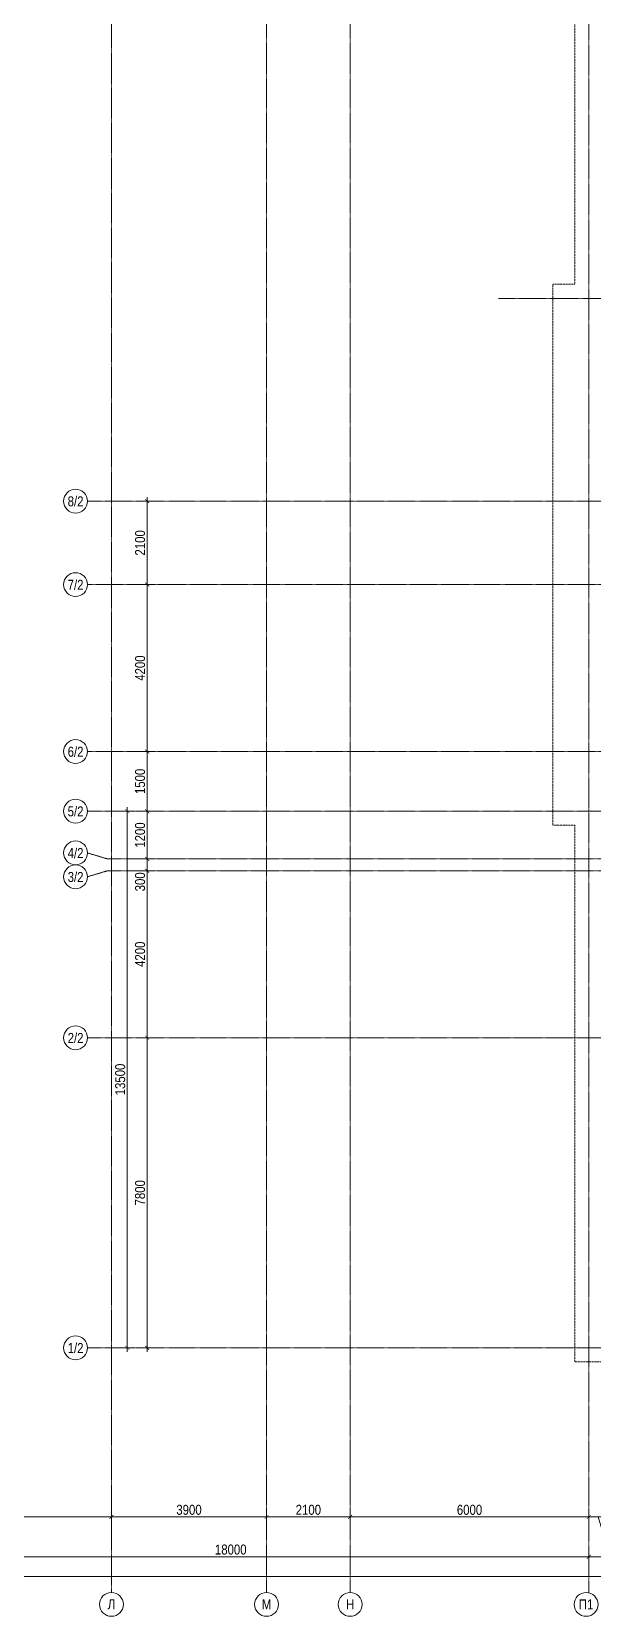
# Model space of a CAD drawing. Header units: millimetres. Extents: x -328335 to 1213373, y -208171 to 164144.
# Drawn here: x 31598 to 45710, y -6755 to 33110 of the extents above; entities that cross this region are included whole.
import ezdxf
from ezdxf import colors
from ezdxf.entities.mleader import LeaderData, LeaderLine
from ezdxf.enums import TextEntityAlignment as Align
from ezdxf.math import Vec2, Vec3

# ---------------------------------------------------------------- set-up
doc = ezdxf.new("R2010")
doc.units = ezdxf.units.MM
doc.header["$LTSCALE"] = 0.5
doc.linetypes.add('CENTER', pattern=[50.8, 31.75, -6.35, 6.35, -6.35])
doc.linetypes.add('DASHED', pattern=[19.05, 12.7, -6.35])
doc.layers.get('Defpoints').update_dxf_attribs({"color": 140})
doc.layers.add('АР_Делит', color=120, linetype='Continuous', lineweight=0, plot=False)
doc.layers.add('АЦ_Выноски', color=7, linetype='Continuous', lineweight=5)
doc.layers.add('РД_Оси_размер', color=8, linetype='Continuous', lineweight=0)
doc.layers.add('РД_Оси_100', color=7, linetype='Continuous', lineweight=0, true_color=0x525252)
doc.styles.add('style1', font='ARIALN.TTF')
doc.styles.add('ккк', font='isocpeur.ttf', dxfattribs={"width": 0.85, "oblique": 15})
doc.dimstyles.new('Dim100_ареал', dxfattribs={"dimscale": 100, "dimtxt": 2.5, "dimasz": 1, "dimexe": 1, "dimexo": 1, "dimgap": 0.5, "dimtad": 1, "dimzin": 12, "dimdsep": 46, "dimtxsty": 'style1', "dimblk": 'ARCHTICK', "dimcen": 1, "dimdle": 1, "dimaunit": 1, "dimadec": 0, "dimazin": 3, "dimtfac": 1, "dimtmove": 1, "dimatfit": 3, "dimldrblk": 'OPEN30', "dimfxl": 2, "dimfxlon": 1, "dimtolj": 1, "dimtzin": 0, "dimlwd": 5, "dimlwe": 5, "dimarcsym": 0})

# ---------------------------------------------------------------- blocks, each defined once
blk = doc.blocks.new('A-iden')
at = {"linetype": 'Continuous', "lineweight": 5}
blk.add_circle((0, -4), 3, dxfattribs=at)
at = {"color": 0, "linetype": 'Continuous', "lineweight": 20, "style": 'ккк', "width": 0.85}
blk.add_attdef('ID', text='', height=4, dxfattribs=at).set_placement((0.31, -3.85), align=Align.MIDDLE_CENTER)
blk = doc.blocks.new('_ArchTick')
at = {"color": 0, "linetype": 'ByBlock', "const_width": 0.15}
blk.add_lwpolyline([(-0.5, -0.5), (0.5, 0.5)], dxfattribs=at)
blk = doc.blocks.new('*D273')
at = {"layer": 'Defpoints', "color": 0, "transparency": 16777216}
for p in [(28500, -3255), (33600, -3255), (33600, -4255)]:
    blk.add_point(p, dxfattribs=at)
at = {"layer": 'РД_Оси_размер', "color": 0, "lineweight": 5, "transparency": 16777216}
for p, q in [((28400, -4255), (33700, -4255)), ((28500, -4055), (28500, -4355)), ((33600, -4055), (33600, -4355))]:
    blk.add_line(p, q, dxfattribs=at)
at = {"layer": 'РД_Оси_размер', "color": 0, "lineweight": 5, "transparency": 16777216, "xscale": 100, "yscale": 100, "zscale": 100, "rotation": 180}
blk.add_blockref('_ArchTick', (28500, -4255), dxfattribs=at)
at = {"layer": 'РД_Оси_размер', "color": 0, "lineweight": 5, "transparency": 16777216, "xscale": 100, "yscale": 100, "zscale": 100}
blk.add_blockref('_ArchTick', (33600, -4255), dxfattribs=at)
at = {"layer": 'РД_Оси_размер', "color": 0, "transparency": 16777216, "insert": (31050, -4077), "char_height": 250, "attachment_point": 5, "style": 'style1'}
blk.add_mtext('\\A1;5100', dxfattribs=at)
blk = doc.blocks.new('_Open30')
at = {"color": 0, "linetype": 'ByBlock', "lineweight": -2}
for p, q in [((-1, 0.27), (0, 0)), ((0, 0), (-1, -0.27)), ((0, 0), (-1, 0))]:
    blk.add_line(p, q, dxfattribs=at)
blk = doc.blocks.new('*D274')
at = {"layer": 'Defpoints', "color": 0, "transparency": 16777216}
for p in [(33600, -3255), (37500, -3255), (37500, -4255)]:
    blk.add_point(p, dxfattribs=at)
at = {"layer": 'РД_Оси_размер', "color": 0, "lineweight": 5, "transparency": 16777216}
for p, q in [((33500, -4255), (37600, -4255)), ((33600, -4055), (33600, -4355)), ((37500, -4055), (37500, -4355))]:
    blk.add_line(p, q, dxfattribs=at)
at = {"layer": 'РД_Оси_размер', "color": 0, "lineweight": 5, "transparency": 16777216, "xscale": 100, "yscale": 100, "zscale": 100, "rotation": 180}
blk.add_blockref('_ArchTick', (33600, -4255), dxfattribs=at)
at = {"layer": 'РД_Оси_размер', "color": 0, "lineweight": 5, "transparency": 16777216, "xscale": 100, "yscale": 100, "zscale": 100}
blk.add_blockref('_ArchTick', (37500, -4255), dxfattribs=at)
at = {"layer": 'РД_Оси_размер', "color": 0, "transparency": 16777216, "insert": (35550, -4077), "char_height": 250, "attachment_point": 5, "style": 'style1'}
blk.add_mtext('\\A1;3900', dxfattribs=at)
blk = doc.blocks.new('*D275')
at = {"layer": 'Defpoints', "color": 0, "transparency": 16777216}
for p in [(37500, -3255), (39600, -3255), (39600, -4255)]:
    blk.add_point(p, dxfattribs=at)
at = {"layer": 'РД_Оси_размер', "color": 0, "lineweight": 5, "transparency": 16777216}
for p, q in [((37400, -4255), (39700, -4255)), ((37500, -4055), (37500, -4355)), ((39600, -4055), (39600, -4355))]:
    blk.add_line(p, q, dxfattribs=at)
at = {"layer": 'РД_Оси_размер', "color": 0, "lineweight": 5, "transparency": 16777216, "xscale": 100, "yscale": 100, "zscale": 100, "rotation": 180}
blk.add_blockref('_ArchTick', (37500, -4255), dxfattribs=at)
at = {"layer": 'РД_Оси_размер', "color": 0, "lineweight": 5, "transparency": 16777216, "xscale": 100, "yscale": 100, "zscale": 100}
blk.add_blockref('_ArchTick', (39600, -4255), dxfattribs=at)
at = {"layer": 'РД_Оси_размер', "color": 0, "transparency": 16777216, "insert": (38550, -4077), "char_height": 250, "attachment_point": 5, "style": 'style1'}
blk.add_mtext('\\A1;2100', dxfattribs=at)
blk = doc.blocks.new('*D276')
at = {"layer": 'Defpoints', "color": 0, "transparency": 16777216}
for p in [(39600, -3255), (45600, -3255), (45600, -4255)]:
    blk.add_point(p, dxfattribs=at)
at = {"layer": 'РД_Оси_размер', "color": 0, "lineweight": 5, "transparency": 16777216}
for p, q in [((39500, -4255), (45700, -4255)), ((39600, -4055), (39600, -4355)), ((45600, -4055), (45600, -4355))]:
    blk.add_line(p, q, dxfattribs=at)
at = {"layer": 'РД_Оси_размер', "color": 0, "lineweight": 5, "transparency": 16777216, "xscale": 100, "yscale": 100, "zscale": 100, "rotation": 180}
blk.add_blockref('_ArchTick', (39600, -4255), dxfattribs=at)
at = {"layer": 'РД_Оси_размер', "color": 0, "lineweight": 5, "transparency": 16777216, "xscale": 100, "yscale": 100, "zscale": 100}
blk.add_blockref('_ArchTick', (45600, -4255), dxfattribs=at)
at = {"layer": 'РД_Оси_размер', "color": 0, "transparency": 16777216, "insert": (42600, -4077), "char_height": 250, "attachment_point": 5, "style": 'style1'}
blk.add_mtext('\\A1;6000', dxfattribs=at)
blk = doc.blocks.new('*D277')
at = {"layer": 'Defpoints', "color": 0, "transparency": 16777216}
for p in [(45600, -3255), (46060, -3255), (46060, -4255)]:
    blk.add_point(p, dxfattribs=at)
at = {"layer": 'РД_Оси_размер', "color": 0, "lineweight": 5, "transparency": 16777216}
for p, q in [((45500, -4255), (46160, -4255)), ((45600, -4055), (45600, -4355)), ((45830, -4255), (45997, -4813)), ((46060, -4055), (46060, -4355)), ((45997, -4813), (46558, -4813))]:
    blk.add_line(p, q, dxfattribs=at)
at = {"layer": 'РД_Оси_размер', "color": 0, "lineweight": 5, "transparency": 16777216, "xscale": 100, "yscale": 100, "zscale": 100, "rotation": 180}
blk.add_blockref('_ArchTick', (45600, -4255), dxfattribs=at)
at = {"layer": 'РД_Оси_размер', "color": 0, "lineweight": 5, "transparency": 16777216, "xscale": 100, "yscale": 100, "zscale": 100}
blk.add_blockref('_ArchTick', (46060, -4255), dxfattribs=at)
at = {"layer": 'РД_Оси_размер', "color": 0, "transparency": 16777216, "insert": (46278, -4635), "char_height": 250, "attachment_point": 5, "style": 'style1'}
blk.add_mtext('\\A1;460', dxfattribs=at)
blk = doc.blocks.new('*D30')
at = {"layer": 'Defpoints', "color": 0, "transparency": 16777216}
for p in [(0, -3255), (114600, -3255), (114600, -5755)]:
    blk.add_point(p, dxfattribs=at)
at = {"layer": 'РД_Оси_размер', "color": 0, "lineweight": 5, "transparency": 16777216}
for p, q in [((0, -5555), (0, -5855)), ((114600, -5555), (114600, -5855)), ((-100, -5755), (114700, -5755))]:
    blk.add_line(p, q, dxfattribs=at)
at = {"layer": 'РД_Оси_размер', "color": 0, "lineweight": 5, "transparency": 16777216, "xscale": 100, "yscale": 100, "zscale": 100, "rotation": 180}
blk.add_blockref('_ArchTick', (0, -5755), dxfattribs=at)
at = {"layer": 'РД_Оси_размер', "color": 0, "lineweight": 5, "transparency": 16777216, "xscale": 100, "yscale": 100, "zscale": 100}
blk.add_blockref('_ArchTick', (114600, -5755), dxfattribs=at)
at = {"layer": 'РД_Оси_размер', "color": 0, "transparency": 16777216, "insert": (57300, -5577), "char_height": 250, "attachment_point": 5, "style": 'style1'}
blk.add_mtext('\\A1;114600', dxfattribs=at)
blk = doc.blocks.new('*D43')
at = {"layer": 'Defpoints', "color": 0, "transparency": 16777216}
for p in [(34000, 13500), (37500, 13500), (37500, 0)]:
    blk.add_point(p, dxfattribs=at)
at = {"layer": 'РД_Оси_размер', "color": 0, "lineweight": 5, "transparency": 16777216}
for p, q in [((34000, -100), (34000, 13600)), ((34200, 13500), (33900, 13500)), ((34200, 0), (33900, 0))]:
    blk.add_line(p, q, dxfattribs=at)
at = {"layer": 'РД_Оси_размер', "color": 0, "lineweight": 5, "transparency": 16777216, "xscale": 100, "yscale": 100, "zscale": 100}
for p, rotation in [((34000, 13500), 90), ((34000, 0), 270)]:
    blk.add_blockref('_ArchTick', p, dxfattribs=dict(at, rotation=rotation))
at = {"layer": 'РД_Оси_размер', "color": 0, "transparency": 16777216, "insert": (33822, 6750), "char_height": 250, "attachment_point": 5, "rotation": 90, "style": 'style1'}
blk.add_mtext('\\A1;13500', dxfattribs=at)
blk = doc.blocks.new('*D439')
at = {"layer": 'Defpoints', "color": 0, "transparency": 16777216}
for p in [(36000, 21300), (34500, 19200), (36000, 19200)]:
    blk.add_point(p, dxfattribs=at)
at = {"layer": 'РД_Оси_размер', "color": 0, "lineweight": 5, "transparency": 16777216}
for p, q in [((34700, 21300), (34400, 21300)), ((34500, 21400), (34500, 19100)), ((34700, 19200), (34400, 19200))]:
    blk.add_line(p, q, dxfattribs=at)
at = {"layer": 'РД_Оси_размер', "color": 0, "lineweight": 5, "transparency": 16777216, "xscale": 100, "yscale": 100, "zscale": 100}
for p, rotation in [((34500, 21300), 90), ((34500, 19200), 270)]:
    blk.add_blockref('_ArchTick', p, dxfattribs=dict(at, rotation=rotation))
at = {"layer": 'РД_Оси_размер', "color": 0, "transparency": 16777216, "insert": (34322, 20250), "char_height": 250, "attachment_point": 5, "rotation": 90, "style": 'style1'}
blk.add_mtext('\\A1;2100', dxfattribs=at)
blk = doc.blocks.new('*D44')
at = {"layer": 'Defpoints', "color": 0, "transparency": 16777216}
for p in [(36000, 19200), (34500, 15000), (36000, 15000)]:
    blk.add_point(p, dxfattribs=at)
at = {"layer": 'РД_Оси_размер', "color": 0, "lineweight": 5, "transparency": 16777216}
for p, q in [((34700, 19200), (34400, 19200)), ((34500, 19300), (34500, 14900)), ((34700, 15000), (34400, 15000))]:
    blk.add_line(p, q, dxfattribs=at)
at = {"layer": 'РД_Оси_размер', "color": 0, "lineweight": 5, "transparency": 16777216, "xscale": 100, "yscale": 100, "zscale": 100}
for p, rotation in [((34500, 19200), 90), ((34500, 15000), 270)]:
    blk.add_blockref('_ArchTick', p, dxfattribs=dict(at, rotation=rotation))
at = {"layer": 'РД_Оси_размер', "color": 0, "transparency": 16777216, "insert": (34322, 17100), "char_height": 250, "attachment_point": 5, "rotation": 90, "style": 'style1'}
blk.add_mtext('\\A1;4200', dxfattribs=at)
blk = doc.blocks.new('*D440')
at = {"layer": 'Defpoints', "color": 0, "transparency": 16777216}
for p in [(36000, 15000), (34500, 13500), (36000, 13500)]:
    blk.add_point(p, dxfattribs=at)
at = {"layer": 'РД_Оси_размер', "color": 0, "lineweight": 5, "transparency": 16777216}
for p, q in [((34700, 15000), (34400, 15000)), ((34500, 15100), (34500, 13400)), ((34700, 13500), (34400, 13500))]:
    blk.add_line(p, q, dxfattribs=at)
at = {"layer": 'РД_Оси_размер', "color": 0, "lineweight": 5, "transparency": 16777216, "xscale": 100, "yscale": 100, "zscale": 100}
for p, rotation in [((34500, 15000), 90), ((34500, 13500), 270)]:
    blk.add_blockref('_ArchTick', p, dxfattribs=dict(at, rotation=rotation))
at = {"layer": 'РД_Оси_размер', "color": 0, "transparency": 16777216, "insert": (34322, 14250), "char_height": 250, "attachment_point": 5, "rotation": 90, "style": 'style1'}
blk.add_mtext('\\A1;1500', dxfattribs=at)
blk = doc.blocks.new('*D441')
at = {"layer": 'Defpoints', "color": 0, "transparency": 16777216}
for p in [(36000, 13500), (34500, 12300), (36000, 12300)]:
    blk.add_point(p, dxfattribs=at)
at = {"layer": 'РД_Оси_размер', "color": 0, "lineweight": 5, "transparency": 16777216}
for p, q in [((34500, 13600), (34500, 12200)), ((34700, 13500), (34400, 13500)), ((34700, 12300), (34400, 12300))]:
    blk.add_line(p, q, dxfattribs=at)
at = {"layer": 'РД_Оси_размер', "color": 0, "lineweight": 5, "transparency": 16777216, "xscale": 100, "yscale": 100, "zscale": 100}
for p, rotation in [((34500, 13500), 90), ((34500, 12300), 270)]:
    blk.add_blockref('_ArchTick', p, dxfattribs=dict(at, rotation=rotation))
at = {"layer": 'РД_Оси_размер', "color": 0, "transparency": 16777216, "insert": (34322, 12900), "char_height": 250, "attachment_point": 5, "rotation": 90, "style": 'style1'}
blk.add_mtext('\\A1;1200', dxfattribs=at)
blk = doc.blocks.new('*D442')
at = {"layer": 'Defpoints', "color": 0, "transparency": 16777216}
for p in [(34500, 12000), (36000, 12300), (36000, 12000)]:
    blk.add_point(p, dxfattribs=at)
at = {"layer": 'РД_Оси_размер', "color": 0, "lineweight": 5, "transparency": 16777216}
for p, q in [((34500, 12400), (34500, 11900)), ((34700, 12300), (34400, 12300)), ((34700, 12000), (34400, 12000))]:
    blk.add_line(p, q, dxfattribs=at)
at = {"layer": 'РД_Оси_размер', "color": 0, "lineweight": 5, "transparency": 16777216, "xscale": 100, "yscale": 100, "zscale": 100}
for p, rotation in [((34500, 12300), 90), ((34500, 12000), 270)]:
    blk.add_blockref('_ArchTick', p, dxfattribs=dict(at, rotation=rotation))
at = {"layer": 'РД_Оси_размер', "color": 0, "transparency": 16777216, "insert": (34322, 11723), "char_height": 250, "attachment_point": 5, "rotation": 90, "style": 'style1'}
blk.add_mtext('\\A1;300', dxfattribs=at)
blk = doc.blocks.new('*D443')
at = {"layer": 'Defpoints', "color": 0, "transparency": 16777216}
for p in [(36000, 12000), (34500, 7800), (36000, 7800)]:
    blk.add_point(p, dxfattribs=at)
at = {"layer": 'РД_Оси_размер', "color": 0, "lineweight": 5, "transparency": 16777216}
for p, q in [((34700, 12000), (34400, 12000)), ((34500, 12100), (34500, 7700)), ((34700, 7800), (34400, 7800))]:
    blk.add_line(p, q, dxfattribs=at)
at = {"layer": 'РД_Оси_размер', "color": 0, "lineweight": 5, "transparency": 16777216, "xscale": 100, "yscale": 100, "zscale": 100}
for p, rotation in [((34500, 12000), 90), ((34500, 7800), 270)]:
    blk.add_blockref('_ArchTick', p, dxfattribs=dict(at, rotation=rotation))
at = {"layer": 'РД_Оси_размер', "color": 0, "transparency": 16777216, "insert": (34322, 9900), "char_height": 250, "attachment_point": 5, "rotation": 90, "style": 'style1'}
blk.add_mtext('\\A1;4200', dxfattribs=at)
blk = doc.blocks.new('*D444')
at = {"layer": 'Defpoints', "color": 0, "transparency": 16777216}
for p in [(36000, 7800), (34500, 0), (36000, 0)]:
    blk.add_point(p, dxfattribs=at)
at = {"layer": 'РД_Оси_размер', "color": 0, "lineweight": 5, "transparency": 16777216}
for p, q in [((34700, 7800), (34400, 7800)), ((34500, 7900), (34500, -100)), ((34700, 0), (34400, 0))]:
    blk.add_line(p, q, dxfattribs=at)
at = {"layer": 'РД_Оси_размер', "color": 0, "lineweight": 5, "transparency": 16777216, "xscale": 100, "yscale": 100, "zscale": 100}
for p, rotation in [((34500, 7800), 90), ((34500, 0), 270)]:
    blk.add_blockref('_ArchTick', p, dxfattribs=dict(at, rotation=rotation))
at = {"layer": 'РД_Оси_размер', "color": 0, "transparency": 16777216, "insert": (34322, 3900), "char_height": 250, "attachment_point": 5, "rotation": 90, "style": 'style1'}
blk.add_mtext('\\A1;7800', dxfattribs=at)
blk = doc.blocks.new('*D50')
at = {"layer": 'Defpoints', "color": 0, "transparency": 16777216}
for p in [(27600, -3255), (45600, -3253), (45600, -5255)]:
    blk.add_point(p, dxfattribs=at)
at = {"layer": 'РД_Оси_размер', "color": 0, "lineweight": 5, "transparency": 16777216}
for p, q in [((27600, -5055), (27600, -5355)), ((45600, -5055), (45600, -5355)), ((27500, -5255), (45700, -5255))]:
    blk.add_line(p, q, dxfattribs=at)
at = {"layer": 'РД_Оси_размер', "color": 0, "lineweight": 5, "transparency": 16777216, "xscale": 100, "yscale": 100, "zscale": 100, "rotation": 180}
blk.add_blockref('_ArchTick', (27600, -5255), dxfattribs=at)
at = {"layer": 'РД_Оси_размер', "color": 0, "lineweight": 5, "transparency": 16777216, "xscale": 100, "yscale": 100, "zscale": 100}
blk.add_blockref('_ArchTick', (45600, -5255), dxfattribs=at)
at = {"layer": 'РД_Оси_размер', "color": 0, "transparency": 16777216, "insert": (36600, -5077), "char_height": 250, "attachment_point": 5, "style": 'style1'}
blk.add_mtext('\\A1;18000', dxfattribs=at)
blk = doc.blocks.new('*D46')
at = {"layer": 'Defpoints', "color": 0, "transparency": 16777216}
for p in [(45600, -3255), (83100, -3255), (83100, -5255)]:
    blk.add_point(p, dxfattribs=at)
at = {"layer": 'РД_Оси_размер', "color": 0, "lineweight": 5, "transparency": 16777216}
for p, q in [((45600, -5055), (45600, -5355)), ((83100, -5055), (83100, -5355)), ((45500, -5255), (83200, -5255))]:
    blk.add_line(p, q, dxfattribs=at)
at = {"layer": 'РД_Оси_размер', "color": 0, "lineweight": 5, "transparency": 16777216, "xscale": 100, "yscale": 100, "zscale": 100, "rotation": 180}
blk.add_blockref('_ArchTick', (45600, -5255), dxfattribs=at)
at = {"layer": 'РД_Оси_размер', "color": 0, "lineweight": 5, "transparency": 16777216, "xscale": 100, "yscale": 100, "zscale": 100}
blk.add_blockref('_ArchTick', (83100, -5255), dxfattribs=at)
at = {"layer": 'РД_Оси_размер', "color": 0, "transparency": 16777216, "insert": (64350, -5077), "char_height": 250, "attachment_point": 5, "style": 'style1'}
blk.add_mtext('\\A1;37500', dxfattribs=at)
blk = doc.blocks.new('_Dot')
at = {"color": 0, "linetype": 'ByBlock', "lineweight": -2}
blk.add_line((-0.5, 0), (-1, 0), dxfattribs=at)
at = {"color": 0, "linetype": 'ByBlock', "const_width": 0.5}
blk.add_lwpolyline([(-0.25, 0, 1), (0.25, 0, 1)], format="xyb", close=True, dxfattribs=at)
blk = doc.blocks.new('СОШ_2200_АР_ОСИ_М100_28.05.24')
at = {"layer": 'АР_Делит', "color": 5, "linetype": 'DASHED'}
blk.add_lwpolyline([(114955, 135155), (114955, -355), (93595.036, -355), (93595.036, 13855), (94145, 13855), (94145, 68320), (66055, 68320), (66055, 13857.73), (83455, 13857.73), (83455, -355), (45245, -355), (45245, 13145), (44695, 13145), (44695, 26755), (45245, 26755), (45245, 68320), (20455, 68320), (20455, 26755), (27955, 26755), (27955, 13145), (-355, 13145), (-355, 100855), (37145, 100855), (37145, 129155)], dxfattribs=at)
at = {"layer": 'РД_Оси_100', "color": 8, "linetype": 'CENTER', "true_color": 0x808080}
for p, q in [((37500, -6155), (37500, 139938.679)), ((39600, -6155), (39600, 139938.679)), ((43327.994, 26400), (71363.995, 26400)), ((71363.995, 19200), (33000, 19200)), ((71363.995, 15000), (33000, 15000)), ((33000, 13500), (85055, 13500)), ((33000, 7800), (85055, 7800)), ((33000, 0), (85055, 0))]:
    blk.add_line(p, q, dxfattribs=at)
for points in [[(33600, 139938.679), (33600, -6155)], [(45530, 139938.679), (45600, 139538.679), (45600, -6163.457)], [(33000, 21300), (71363.995, 21300)], [(85055, 12300), (33500, 12300), (33000, 12450)], [(85055, 12000), (33500, 12000), (33000, 11850)]]:
    blk.add_lwpolyline(points, dxfattribs=at)
at = {"layer": 'РД_Оси_100', "color": 0}
ref = blk.add_blockref('A-iden', (32700, 21700), dxfattribs=dict(at, xscale=100, yscale=100, zscale=100))
ref.add_attrib('ID', '8/2', dxfattribs={"layer": '0', "linetype": 'Continuous', "height": 250, "style": 'style1'}).set_placement((32700, 21300), align=Align.MIDDLE)
ref = blk.add_blockref('A-iden', (32700, 19600), dxfattribs=dict(at, xscale=100, yscale=100, zscale=100))
ref.add_attrib('ID', '7/2', dxfattribs={"layer": '0', "linetype": 'Continuous', "height": 250, "style": 'style1'}).set_placement((32700, 19200), align=Align.MIDDLE)
ref = blk.add_blockref('A-iden', (32700, 15400), dxfattribs=dict(at, xscale=100, yscale=100, zscale=100))
ref.add_attrib('ID', '6/2', dxfattribs={"layer": '0', "linetype": 'Continuous', "height": 250, "style": 'style1'}).set_placement((32700, 15000), align=Align.MIDDLE)
ref = blk.add_blockref('A-iden', (32700, 13900), dxfattribs=dict(at, xscale=100, yscale=100, zscale=100))
ref.add_attrib('ID', '5/2', dxfattribs={"layer": '0', "linetype": 'Continuous', "height": 250, "style": 'style1'}).set_placement((32700, 13500), align=Align.MIDDLE)
ref = blk.add_blockref('A-iden', (32700, 12850), dxfattribs=dict(at, xscale=100, yscale=100, zscale=100))
ref.add_attrib('ID', '4/2', dxfattribs={"layer": '0', "linetype": 'Continuous', "height": 250, "style": 'style1'}).set_placement((32700, 12450), align=Align.MIDDLE)
ref = blk.add_blockref('A-iden', (32700, 12250), dxfattribs=dict(at, xscale=100, yscale=100, zscale=100))
ref.add_attrib('ID', '3/2', dxfattribs={"layer": '0', "linetype": 'Continuous', "height": 250, "style": 'style1'}).set_placement((32700, 11850), align=Align.MIDDLE)
ref = blk.add_blockref('A-iden', (32700, 8200), dxfattribs=dict(at, xscale=100, yscale=100, zscale=100))
ref.add_attrib('ID', '2/2', dxfattribs={"layer": '0', "linetype": 'Continuous', "height": 250, "style": 'style1'}).set_placement((32700, 7800), align=Align.MIDDLE)
ref = blk.add_blockref('A-iden', (32700, 400), dxfattribs=dict(at, xscale=100, yscale=100, zscale=100))
ref.add_attrib('ID', '1/2', dxfattribs={"layer": '0', "linetype": 'Continuous', "height": 250, "style": 'style1'}).set_placement((32700, 0), align=Align.MIDDLE)
ref = blk.add_blockref('A-iden', (33600, -6054.999), dxfattribs=dict(at, xscale=100, yscale=100, zscale=100))
ref.add_attrib('ID', 'Л', dxfattribs={"layer": '0', "linetype": 'Continuous', "height": 250, "style": 'style1'}).set_placement((33600, -6454.999), align=Align.MIDDLE)
ref = blk.add_blockref('A-iden', (37500, -6054.999), dxfattribs=dict(at, xscale=100, yscale=100, zscale=100))
ref.add_attrib('ID', 'М', dxfattribs={"layer": '0', "linetype": 'Continuous', "height": 250, "style": 'style1'}).set_placement((37500, -6454.999), align=Align.MIDDLE)
ref = blk.add_blockref('A-iden', (39600, -6054.999), dxfattribs=dict(at, xscale=100, yscale=100, zscale=100))
ref.add_attrib('ID', 'Н', dxfattribs={"layer": '0', "linetype": 'Continuous', "height": 250, "style": 'style1'}).set_placement((39600, -6454.999), align=Align.MIDDLE)
ref = blk.add_blockref('A-iden', (45529.266, -6054.999), dxfattribs=dict(at, xscale=100, yscale=100, zscale=100))
ref.add_attrib('ID', 'П1', dxfattribs={"layer": '0', "linetype": 'Continuous', "height": 250, "style": 'style1'}).set_placement((45529.266, -6454.999), align=Align.MIDDLE)
at = {"layer": 'РД_Оси_размер'}
for base, p1, p2, picture, middle in [((34500, 19200), (36000, 21300), (36000, 19200), '*D439', (34322.357, 20250)), ((34500, 15000), (36000, 19200), (36000, 15000), '*D44', (34322.357, 17100)), ((34500, 13500), (36000, 15000), (36000, 13500), '*D440', (34322.357, 14250)), ((34000, 13500), (37500, 0), (37500.05, 13500), '*D43', (33822.357, 6750)), ((34500, 12300), (36000, 13500), (36000, 12300), '*D441', (34322.357, 12900)), ((34500, 7800), (36000, 12000), (36000, 7800), '*D443', (34322.357, 9900)), ((34500, 0), (36000, 7800), (36000, 0), '*D444', (34322.357, 3900))]:
    dim = blk.add_linear_dim(base=base, p1=p1, p2=p2, angle=90, dimstyle='Dim100_ареал', dxfattribs=at)
    dim.commit()
    dim.dimension.update_dxf_attribs({"geometry": picture, "text_midpoint": middle})
dim = blk.add_linear_dim(base=(34500, 12000), p1=(36000, 12300), p2=(36000, 12000), angle=90, dimstyle='Dim100_ареал', dxfattribs=at)
dim.commit()
dim.dimension.update_dxf_attribs({"geometry": '*D442', "text_midpoint": (34500, 11722.861), "dimtype": 160})
for base, p1, p2, picture, middle in [((114600, -5755), (0, -3255), (114600, -3255), '*D30', (57300, -5577.357)), ((45600, -5255), (27600, -3255), (45600, -3253.064), '*D50', (36600, -5077.357)), ((33600, -4255), (28500, -3255), (33600, -3255), '*D273', (31050, -4077.357)), ((37500, -4255), (33600, -3255), (37500, -3255), '*D274', (35550, -4077.357)), ((39600, -4255), (37500, -3255), (39600, -3255), '*D275', (38550, -4077.357)), ((45600, -4255), (39600, -3255), (45600, -3255), '*D276', (42600, -4077.357)), ((46060, -4255), (45600, -3255), (46060, -3255), '*D277', (46047.379, -4635.286)), ((83100, -5255), (45600, -3255), (83100, -3255), '*D46', (64350, -5077.357))]:
    dim = blk.add_linear_dim(base=base, p1=p1, p2=p2, dimstyle='Dim100_ареал', dxfattribs=at)
    dim.commit()
    dim.dimension.update_dxf_attribs({"geometry": picture, "text_midpoint": middle})

msp = doc.modelspace()

# ---------------------------------------------------------------- block references
at = {"layer": 'РД_Оси_100'}
msp.add_blockref('СОШ_2200_АР_ОСИ_М100_28.05.24', (0, 0), dxfattribs=at)

# ---------------------------------------------------------------- leaders
at = {"layer": 'АЦ_Выноски'}
ml = msp.add_multileader_mtext('Standard', dxfattribs=at)
ml.set_content('Аккустические подвесные панели \\Pиз минерального \\P\\pxa0.66667;стекловолокна. %%C800, %%C1200мм.\\PАкцентный цвет: {\\C240;\\c2367469;NSC S 0570-Y20R\\PПривязку см. раздел АИ}', color=256, style='style1')
ml.set_leader_properties(color=256)
ml.set_arrow_properties(name='DOT')
ml.build(insert=Vec2(0, 0))
ml.multileader.update_dxf_attribs({"has_dogleg": 0, "text_left_attachment_type": 6, "text_right_attachment_type": 6, "arrow_head_size": 200, "scale": 100})
ctx = ml.context
ctx.base_point, ctx.scale, ctx.char_height, ctx.arrow_head_size, ctx.landing_gap_size, ctx.plane_origin, ctx.plane_x_axis, ctx.plane_y_axis = Vec3(363.318, 29270.889), 100, 300, 200, 50, Vec3(13858, 9827.527), Vec3(1, 0.00000001), Vec3(-0.00000001, 1)
ctx.left_attachment, ctx.right_attachment = 6, 6
notes = []
notes.append((ctx, [(0, (1, 1, 0), (6909.089, 29270.889), (-1, -0.00000001), 800, [(1, [(7699.509, 25697.787), (11961.01, 24658.145)], 0, [])])]))
ctx.mtext.insert, ctx.mtext.text_direction, ctx.mtext.rotation, ctx.mtext.width, ctx.mtext.line_spacing_factor, ctx.mtext.flow_direction = Vec3(413.318, 29659.088), Vec3(1, 0.00000001), 0.00000001, 11047.033, 0.8, 5
for ctx, leaders in notes:
    for number, flags, end, landing, length, lines in leaders:
        leader = LeaderData()
        leader.index, (leader.has_last_leader_line, leader.has_dogleg_vector, leader.attachment_direction) = number, flags
        leader.last_leader_point, leader.dogleg_vector, leader.dogleg_length = Vec3(end), Vec3(landing), length
        for number, points, colour, breaks in lines:
            line = LeaderLine()
            line.index, line.vertices, line.color, line.breaks = number, Vec3.list(points), colors.encode_raw_color(colour), breaks
            leader.lines.append(line)
        ctx.leaders.append(leader)

doc.saveas('drawing.dxf')
